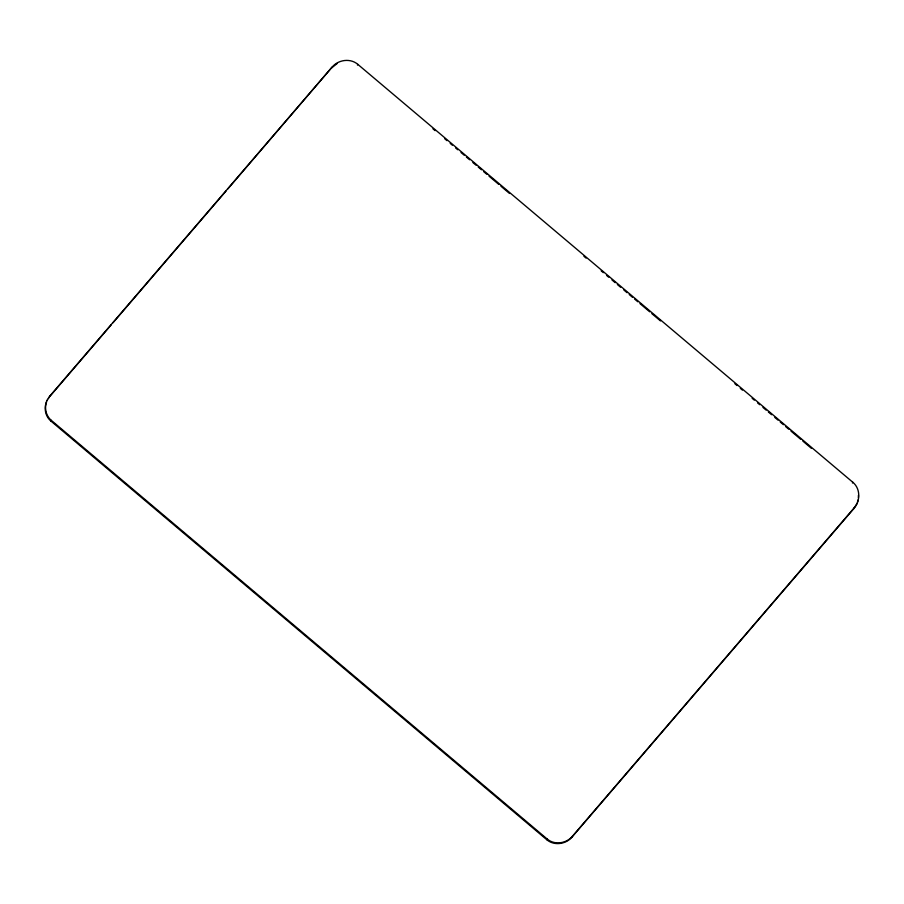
<?xml version="1.0" encoding="UTF-8"?>
<svg xmlns="http://www.w3.org/2000/svg" width="904" height="904" viewBox="0 0 904 904"><rect width="100%" height="100%" fill="white"/><g stroke="black" fill="none" stroke-linecap="round" stroke-linejoin="round"><path stroke-width="1.36" d="M858.404 497.652L858.438 495.256M46.545 401.884C44.251 408.246 46.002 415.942 51.257 420.315L547.157 838.991C554.514 845.353 566.48 843.545 572.492 836.2L854.099 507.98L856.811 503.901M857.399 502.375L858.054 500.036M47.449 399.749C43.573 406.54 44.748 415.964 50.895 421.038L546.796 839.714C554.152 846.076 566.119 844.268 572.13 836.923L853.738 508.703C860.359 501.415 860.766 488.748 852.811 482.261L357.826 64.365C350.334 57.879 338.13 59.72 332.017 67.201L50.025 395.862L47.087 400.472M48.251 398.449L50.025 395.862M50.895 421.038L51.257 420.315M227.864 188.902L332.017 67.201M357.464 65.088L357.826 64.365M546.796 839.714L547.157 838.991M572.13 836.923L572.492 836.2M852.449 482.985L852.811 482.261M853.738 508.703L854.099 507.98M49.663 396.585L111.203 324.852M113.045 322.717L226.023 191.038M331.655 67.924L337.373 63.336M432.948 128.82L435.106 130.639M444.813 138.832L446.971 140.651M450.203 143.386L452.362 145.205M455.593 147.94L457.752 149.759M460.995 152.493L464.227 155.217M466.385 157.036L469.617 159.771M472.848 162.505L476.092 165.24M478.239 167.059L481.482 169.782M483.64 171.613L486.872 174.336M489.03 176.156L498.737 184.359M500.895 186.179L509.517 193.456M583.927 256.284L586.086 258.103M601.183 270.85L603.341 272.669M606.573 275.404L608.731 277.223M611.963 279.946L615.195 282.681M617.353 284.5L620.596 287.235M623.828 289.969L627.06 292.693M629.218 294.523L632.45 297.246M634.608 299.066L637.84 301.8M639.998 303.62L649.705 311.812M651.863 313.643L660.496 320.92M734.895 383.748L737.054 385.567M740.297 388.291L742.444 390.121M752.151 398.314L754.309 400.133M757.552 402.868L759.699 404.687M762.942 407.41L766.174 410.145M768.332 411.964L771.564 414.699M774.796 417.433L778.039 420.157M780.197 421.987L783.429 424.71M785.587 426.53L788.819 429.264M790.977 431.084L800.684 439.276M802.842 441.095L811.464 448.384"/></g></svg>
